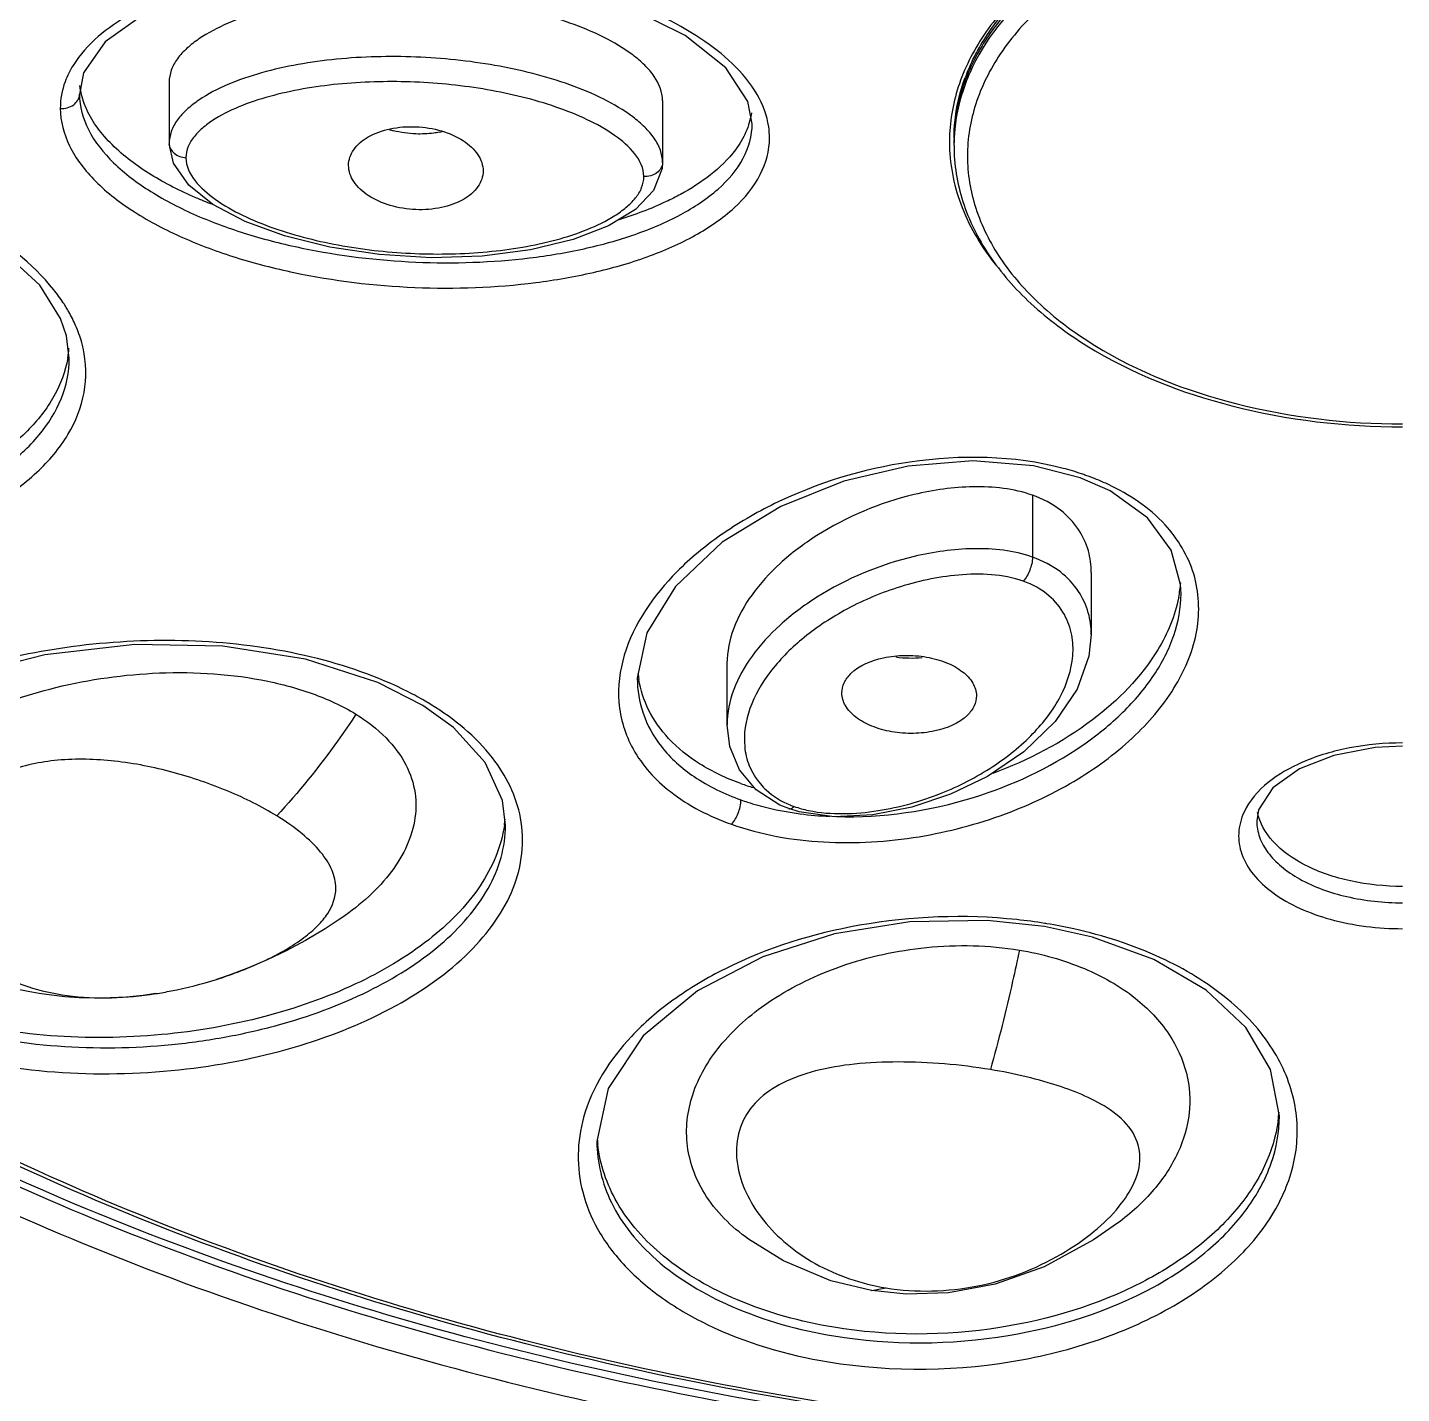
# Model space of a CAD drawing. Header units: millimetres. Extents: x 601 to 1195, y -13 to 407.
# Drawn here: x 908.15 to 919.64, y 277.46 to 288.88 of the extents above; entities that cross this region are included whole.
import ezdxf

# ---------------------------------------------------------------- set-up
doc = ezdxf.new("R2010")
doc.units = ezdxf.units.MM
doc.header["$LTSCALE"] = 0.1

msp = doc.modelspace()

# ---------------------------------------------------------------- linework, layer by layer
for p, q in [((908.6238, 288.5006), (908.5892, 288.3194)), ((909.3392, 288.4205), (909.3392, 287.9087)), ((908.5892, 288.3194), (908.5892, 288.3205)), ((913.4642, 288.2677), (913.4642, 287.7505)), ((914.2142, 288.0738), (914.1789, 288.2603)), ((909.3392, 287.9087), (909.3392, 287.9077)), ((915.9017, 287.8928), (915.9017, 287.9224)), ((913.4642, 287.7505), (913.4642, 287.7497)), ((908.4801, 286.3), (908.4301, 286.4472)), ((908.5031, 286.1125), (908.4801, 286.3)), ((908.5031, 286.1117), (908.5031, 286.1125)), ((917.2068, 285.0051), (916.9578, 285.1142)), ((916.5579, 284.9687), (916.5579, 284.4515)), ((917.0497, 284.3219), (917.0497, 283.8046)), ((917.8, 284.145), (917.7966, 284.2224)), ((917.8, 284.1451), (917.8, 284.1463)), ((913.3332, 283.819), (913.2534, 283.4388)), ((917.0497, 283.8043), (917.0497, 283.8046)), ((914.0036, 283.0507), (914.0036, 283.5624)), ((911.4589, 283.2123), (911.0847, 283.4033)), ((913.2534, 283.4393), (913.2534, 283.4388)), ((911.7153, 283.0273), (911.4591, 283.2122)), ((914.0036, 283.0507), (914.0036, 283.049)), ((919.6517, 282.871), (919.4224, 282.8593)), ((914.2481, 282.5053), (914.1067, 282.6742)), ((912.1516, 282.2098), (912.1261, 282.4163)), ((914.4455, 282.379), (914.2481, 282.5053)), ((914.5203, 282.3489), (914.4455, 282.379)), ((914.5202, 282.3489), (914.5203, 282.3489)), ((914.6059, 282.3225), (914.5202, 282.3489)), ((918.4479, 282.3383), (918.4329, 282.2461)), ((912.1516, 282.2089), (912.1516, 282.2099)), ((918.4329, 282.2463), (918.4329, 282.2445)), ((917.0591, 281.2756), (916.6573, 281.3635)), ((913.01, 280.0083), (912.9158, 279.5672)), ((918.623, 279.7796), (918.623, 279.7799)), ((912.9158, 279.5672), (912.9158, 279.5667)), ((915.2129, 278.3207), (915.214, 278.3205)), ((915.214, 278.3205), (915.3326, 278.3432))]:
    msp.add_line(p, q)
for points in [[(914.1789, 288.2603), (913.9937, 288.5418), (913.6529, 288.8123), (913.1743, 289.0493), (912.5657, 289.2399), (911.8216, 289.3682), (911.0025, 289.4043), (910.2458, 289.3402), (909.6243, 289.199), (909.1407, 289), (908.8028, 288.759), (908.6238, 288.5006)], [(908.4301, 286.4472), (908.258, 286.724), (907.8765, 287.0731), (907.3395, 287.3769), (906.6707, 287.6165), (905.8903, 287.7766), (905.0199, 287.8389), (904.1281, 287.784), (903.3265, 287.6164), (902.6879, 287.3661), (902.2236, 287.0598), (901.9369, 286.7212)], [(909.5035, 287.5603), (909.3745, 287.7436), (909.3392, 287.9077)], [(913.4642, 287.7497), (913.461, 287.7004), (913.3894, 287.5164)], [(913.3894, 287.5164), (913.2373, 287.3583), (913.0133, 287.2211), (912.7166, 287.1061), (912.3594, 287.0198), (911.9573, 286.9682), (911.5298, 286.9546), (911.0971, 286.9799), (910.6812, 287.042), (910.3026, 287.1364), (909.9745, 287.257), (909.7054, 287.3996), (909.5035, 287.5603)], [(916.9577, 285.1142), (916.5665, 285.2148), (916.0592, 285.2559), (915.5179, 285.2122), (914.98, 285.0862), (914.4531, 284.8755), (913.9645, 284.5765), (913.572, 284.2069), (913.3332, 283.819)], [(917.7966, 284.2224), (917.7166, 284.511), (917.5196, 284.7804), (917.2068, 285.0051)], [(917.0497, 283.8045), (917.0305, 283.6226), (916.9303, 283.3466), (916.7474, 283.0773), (916.4846, 282.824), (916.1805, 282.6184), (915.8716, 282.4689), (915.55, 282.3611), (915.2217, 282.2969), (914.8988, 282.2816), (914.6059, 282.3225)], [(911.0847, 283.4033), (910.4784, 283.5978), (909.7885, 283.7061), (909.0507, 283.72), (908.2985, 283.6351), (907.5658, 283.4473), (906.9037, 283.1576), (906.3792, 282.7835), (906.0509, 282.3639)], [(912.1261, 282.4163), (911.9821, 282.7339), (911.7153, 283.0273)], [(914.1067, 282.6742), (914.0259, 282.8674), (914.0036, 283.0488)], [(919.4224, 282.8593), (919.0786, 282.7942), (918.7903, 282.681), (918.5672, 282.522), (918.4479, 282.3383)], [(910.7526, 281.4157), (910.6434, 281.3451), (910.4781, 281.2467), (910.3164, 281.16), (910.1579, 281.0839), (910.0023, 281.0174), (909.8493, 280.9598), (909.7349, 280.9217)], [(916.6573, 281.3635), (916.178, 281.4149), (915.5334, 281.4025), (914.9038, 281.3012), (914.3041, 281.1108), (913.7561, 280.8269), (913.3021, 280.4488), (913.01, 280.0083)], [(918.623, 279.7796), (918.5486, 280.1691), (918.3409, 280.5198), (918.0108, 280.8312), (917.5739, 281.0882), (917.0591, 281.2756)], [(909.2253, 280.8023), (909.121, 280.788), (908.983, 280.7742), (908.8475, 280.7666), (908.7152, 280.7647), (908.5878, 280.7683), (908.4673, 280.7767), (908.3554, 280.7889), (908.253, 280.8039), (908.1605, 280.8206), (908.0776, 280.8382)], [(917.2699, 278.8835), (917.0672, 278.7435), (916.6551, 278.5201), (916.2457, 278.3741), (915.8567, 278.3019), (915.5021, 278.2909), (915.214, 278.3205)], [(915.2129, 278.3207), (914.8721, 278.403), (914.4761, 278.5703), (914.1838, 278.7506)]]:
    msp.add_lwpolyline(points)
for centre, radius, start, end in [((909.2135, 288.1425), 0.797, 148.19307, 153.58675), ((917.5282, 287.8878), 1.6364, 154.34454, 159.47472), ((917.5546, 287.8565), 1.6632, 153.65304, 158.70589), ((917.5452, 287.8307), 1.653, 156.19772, 156.70259), ((911.4161, 288.8098), 0.8194, 253.34514, 255.70826), ((911.4524, 288.7625), 0.7728, 280.92485, 282.62034), ((917.2897, 287.9224), 1.4264, 178.50731, 181.42442), ((917.3163, 287.9223), 1.4147, 178.78542, 179.99967), ((917.3177, 287.9519), 1.416, 179.99994, 180.64455), ((917.3195, 287.8927), 1.4178, 177.63774, 178.85316), ((917.3162, 287.8928), 1.4146, 178.85329, 179.9997), ((907.6231, 286.2616), 0.88, 350.42472, 355.85555), ((916.2123, 282.892), 2.3789, 71.4614, 75.35051), ((916.2584, 283.0328), 2.2307, 70.43502, 71.43294), ((916.731, 284.3186), 1.0693, 349.00974, 355.59641), ((915.5442, 284.5639), 0.9558, 262.26224, 275.44343), ((914.1729, 283.5816), 0.9194, 186.36848, 189.56139), ((910.078, 280.8476), 2.7792, 59.70521, 63.03304), ((910.1796, 281.0236), 2.576, 58.38609, 59.68051), ((914.8215, 284.5331), 2.0956, 250.45638, 253.39618), ((914.9517, 284.8879), 2.6039, 256.5596, 262.59223), ((914.8467, 283.1587), 0.84, 247.99829, 250.44864), ((914.998, 285.2327), 2.9517, 262.56306, 267.30773), ((911.1412, 282.3516), 1.0105, 352.1039, 354.80781), ((915.9652, 277.0524), 4.393, 80.8861, 83.9823), ((915.983, 277.1682), 4.2759, 80.63281, 80.87481), ((916.002, 277.2774), 4.165, 77.50549, 80.64647), ((917.4152, 279.9052), 1.2079, 352.16682, 355.59981), ((914.0792, 279.6676), 1.1635, 183.97297, 186.15698)]:
    msp.add_arc(centre, radius, start, end)
for points, knots in [([(919.6517, 313.8917), (917.0355, 313.8917), (911.8722, 313.5491), (904.45, 312.0222), (897.7214, 309.5542), (892.8205, 306.7273), (889.5667, 304.0756), (887.5411, 301.9853), (885.8944, 299.7673), (884.6477, 297.4462), (883.8192, 295.049), (883.4223, 292.6055), (883.4637, 290.149), (883.7799, 288.5418), (884.0046, 287.7544)], [0, 0, 0, 0, 0.1556216, 0.3067233, 0.4492796, 0.5802631, 0.6409905, 0.6984865, 0.7529561, 0.8047961, 0.8545991, 0.9031338, 0.951291, 1, 1, 1, 1]), ([(919.6517, 313.5415), (917.0674, 313.5415), (911.9664, 313.205), (904.6301, 311.7054), (897.9712, 309.2804), (893.1117, 306.5023), (889.8752, 303.8951), (887.8539, 301.8384), (886.2031, 299.655), (884.9439, 297.3688), (884.094, 295.006), (883.6668, 292.5954), (883.6696, 290.1692), (883.9556, 288.5784), (884.1643, 287.7985)], [0, 0, 0, 0, 0.1554286, 0.3063963, 0.4489243, 0.5800058, 0.6408224, 0.6984252, 0.7530062, 0.8049445, 0.8548117, 0.9033545, 0.9514448, 1, 1, 1, 1]), ([(900.4709, 288.8123), (900.4709, 289.3458), (900.592, 290.4318), (901.1282, 292.0147), (902.005, 293.5316), (903.6543, 295.4927), (906.5062, 297.606), (909.1782, 298.757), (910.631, 299.2337)], [0, 0, 0, 0, 0.1033368, 0.2096669, 0.3215046, 0.4406888, 0.7038599, 1, 1, 1, 1]), ([(885.1865, 292.4931), (885.1036, 291.7895), (885.0511, 290.3628), (885.323, 288.2248), (885.9418, 286.1164), (887.2452, 283.3171), (889.7649, 279.9935), (893.8776, 276.5735), (898.9784, 273.7322), (904.8726, 271.569), (911.3353, 270.1607), (915.8297, 269.7634), (918.1121, 269.7007)], [0, 0, 0, 0, 0.0478515, 0.0959173, 0.1449537, 0.1956368, 0.3037829, 0.4232679, 0.5545119, 0.6962005, 0.8457976, 1, 1, 1, 1]), ([(918.1133, 269.7707), (915.9519, 269.8306), (911.6908, 270.1967), (905.5425, 271.4825), (899.8902, 273.4568), (894.9309, 276.0551), (890.8379, 279.193), (888.2136, 282.2538), (886.7387, 284.8568), (885.956, 286.8261), (885.4827, 288.8352), (885.3767, 290.193), (885.3767, 290.8657)], [0, 0, 0, 0, 0.1524929, 0.3007927, 0.4418927, 0.5734154, 0.6939807, 0.803617, 0.8549471, 0.9044085, 0.9525534, 1, 1, 1, 1]), ([(919.6517, 290.2547), (919.1696, 290.2547), (918.2448, 290.1483), (917.1854, 289.742), (916.5237, 289.2641), (916.1607, 288.8659), (915.9275, 288.4266), (915.8677, 288.1119), (915.8638, 287.9595)], [0, 0, 0, 0, 0.299789, 0.573058, 0.6944263, 0.8045906, 0.9052037, 1, 1, 1, 1]), ([(914.2614, 270.0163), (912.3389, 270.2049), (908.5766, 270.7769), (903.1918, 272.2304), (898.2834, 274.2289), (893.9929, 276.7172), (890.4435, 279.6313), (887.7419, 282.8963), (886.2552, 285.8907), (885.6065, 288.3311), (885.4559, 289.5547), (885.4244, 290.163)], [0, 0, 0, 0, 0.152673, 0.3000632, 0.4398632, 0.5703486, 0.6906292, 0.8009435, 0.9029385, 0.9518605, 1, 1, 1, 1]), ([(919.6517, 290.2015), (919.2488, 290.2015), (918.6503, 290.1434), (917.8925, 289.9429), (916.982, 289.5884), (916.2774, 289.0526), (916.0327, 288.4978)], [0, 0, 0, 0, 0.2904543, 0.4299798, 0.56287, 1, 1, 1, 1]), ([(919.6517, 290.0436), (919.1842, 290.0436), (918.2882, 289.9395), (917.2635, 289.542), (916.6276, 289.0745), (916.2821, 288.6856), (916.0646, 288.2569), (915.9897, 287.8042), (916.0646, 287.3514), (916.2821, 286.9227), (916.6276, 286.5338), (917.2635, 286.0663), (918.2882, 285.6688), (919.1842, 285.5647), (919.6517, 285.5647)], [0, 0, 0, 0, 0.1502432, 0.2869277, 0.3475074, 0.4024315, 0.4526017, 0.4999997, 0.5473978, 0.597568, 0.6524923, 0.713072, 0.8497567, 1, 1, 1, 1]), ([(914.2546, 288.32), (914.1441, 288.5107), (913.7658, 288.8401), (913.0687, 289.1549), (912.2572, 289.36), (911.3994, 289.4517), (910.5417, 289.4323), (909.8519, 289.318), (909.3453, 289.1549), (908.9251, 288.9598), (908.6476, 288.7426), (908.5362, 288.5625)], [0, 0, 0, 0, 0.1058021, 0.2308644, 0.3662241, 0.5054447, 0.6438496, 0.7768233, 0.8395161, 0.8983597, 1, 1, 1, 1]), ([(913.4642, 288.2677), (913.4642, 288.3391), (913.4189, 288.4512), (913.3153, 288.5676), (913.1776, 288.6841), (912.9687, 288.8069), (912.5865, 288.9643), (912.0597, 289.0939), (911.4032, 289.1607), (910.8508, 289.1458), (910.4212, 289.0871), (910.1165, 289.0182), (909.8355, 288.9234), (909.6261, 288.8157), (909.488, 288.7097), (909.4068, 288.6232), (909.3521, 288.5261), (909.3392, 288.4549), (909.3392, 288.4205)], [0, 0, 0, 0, 0.0455242, 0.0715509, 0.0995377, 0.1601353, 0.225252, 0.3627342, 0.5043447, 0.6452438, 0.7140326, 0.780693, 0.8441924, 0.9028669, 0.9298495, 0.9549337, 0.9780627, 1, 1, 1, 1]), ([(899.9642, 288.9962), (899.9642, 288.599), (900.0289, 287.7968), (900.4179, 286.1919), (901.414, 284.224), (903.2844, 282.1213), (905.7632, 280.2966), (908.7565, 278.8083), (912.1543, 277.7055), (915.8317, 277.0273), (919.6517, 276.7984), (923.4717, 277.0273), (927.149, 277.7055), (930.5469, 278.8083), (933.5401, 280.2966), (936.0189, 282.1213), (937.8893, 284.2239), (938.8855, 286.1918), (939.2745, 287.7967), (939.3392, 288.5989), (939.3392, 288.9961)], [0, 0, 0, 0, 0.0235457, 0.0474671, 0.0975532, 0.1523896, 0.2128703, 0.2789196, 0.3497253, 0.4239656, 0.5000001, 0.5760347, 0.650275, 0.7210806, 0.7871298, 0.8476105, 0.9024468, 0.9525329, 0.9764543, 1, 1, 1, 1]), ([(919.6517, 276.9328), (918.3728, 276.9328), (915.8424, 277.0839), (912.1754, 277.7583), (908.7849, 278.8548), (905.7958, 280.3351), (903.317, 282.1503), (901.4419, 284.2426), (900.4368, 286.2018), (900.0378, 287.8011), (899.9674, 288.6009), (899.9644, 288.9971)], [0, 0, 0, 0, 0.1519633, 0.3003503, 0.4419192, 0.5740285, 0.6950533, 0.8048201, 0.9050702, 0.9529235, 1, 1, 1, 1]), ([(916.0532, 288.5962), (916.0718, 288.6352), (916.1556, 288.7939), (916.2629, 288.9397), (916.353, 289.0417)], [0, 0, 0, 0, 0.2408877, 1, 1, 1, 1]), ([(916.3678, 289.0371), (916.3368, 289.0025), (916.2213, 288.8655), (916.123, 288.7136), (916.0642, 288.5947)], [0, 0, 0, 0, 0.2596502, 1, 1, 1, 1]), ([(899.7952, 288.8789), (899.7952, 288.4783), (899.8605, 287.6692), (900.2528, 286.0506), (901.2575, 284.0658), (903.144, 281.9451), (905.6441, 280.1047), (908.663, 278.6036), (912.09, 277.4914), (915.7989, 276.8074), (919.6517, 276.5765), (923.5045, 276.8074), (927.2134, 277.4913), (930.6404, 278.6036), (933.6593, 280.1047), (936.1594, 281.945), (938.0458, 284.0657), (939.0505, 286.0505), (939.4429, 287.6692), (939.5081, 288.4783), (939.5081, 288.8789)], [0, 0, 0, 0, 0.0235457, 0.0474671, 0.0975532, 0.1523897, 0.2128704, 0.2789197, 0.3497254, 0.4239657, 0.5000003, 0.5760348, 0.6502751, 0.7210807, 0.7871299, 0.8476105, 0.9024469, 0.952533, 0.9764543, 1, 1, 1, 1]), ([(919.6493, 276.982), (918.4021, 276.9821), (915.9338, 277.1292), (912.3555, 277.7856), (909.0435, 278.8536), (906.1183, 280.2967), (903.6846, 282.0696), (901.8337, 284.1184), (900.8319, 286.0417), (900.4246, 287.6167), (900.3474, 288.4061), (900.3404, 288.7975)], [0, 0, 0, 0, 0.1512969, 0.2990983, 0.4402163, 0.572093, 0.6931715, 0.8033225, 0.9042592, 0.9525141, 1, 1, 1, 1]), ([(938.8325, 288.8123), (938.8325, 288.4253), (938.7695, 287.6437), (938.3905, 286.0801), (937.4199, 284.1629), (935.5977, 282.1143), (933.1827, 280.3366), (930.2665, 278.8866), (926.9561, 277.8122), (923.3734, 277.1515), (919.6517, 276.9285), (915.93, 277.1515), (912.3473, 277.8122), (909.0369, 278.8866), (906.1207, 280.3366), (903.7057, 282.1143), (901.8834, 284.1629), (900.9129, 286.0802), (900.5339, 287.6438), (900.4709, 288.4253), (900.4709, 288.8123)], [0, 0, 0, 0, 0.0235457, 0.047467, 0.0975531, 0.1523895, 0.2128701, 0.2789193, 0.3497249, 0.4239652, 0.4999997, 0.5760343, 0.6502746, 0.7210803, 0.7871296, 0.8476103, 0.9024468, 0.9525329, 0.9764543, 1, 1, 1, 1]), ([(913.4642, 287.7505), (913.4642, 287.7853), (913.4511, 287.8578), (913.3965, 287.9581), (913.3156, 288.0501), (913.1779, 288.1661), (912.9689, 288.2893), (912.5866, 288.4472), (912.0595, 288.5779), (911.4027, 288.646), (910.85, 288.6325), (910.4203, 288.5745), (910.1156, 288.5061), (909.8346, 288.4116), (909.6253, 288.3039), (909.4874, 288.1977), (909.4065, 288.1112), (909.3519, 288.0141), (909.3392, 287.943), (909.3392, 287.9087)], [0, 0, 0, 0, 0.0221634, 0.045947, 0.0719122, 0.0998728, 0.1604603, 0.225602, 0.3631466, 0.5047806, 0.6456357, 0.7143801, 0.7809875, 0.8444279, 0.9030322, 0.9299817, 0.9550205, 0.9781134, 1, 1, 1, 1]), ([(908.4997, 288.497), (908.4881, 288.4737), (908.4477, 288.3806), (908.4285, 288.2781), (908.4285, 288.2026)], [0, 0, 0, 0, 0.2560501, 1, 1, 1, 1]), ([(908.6494, 288.1925), (908.642, 288.2089), (908.6152, 288.2736), (908.5983, 288.3424), (908.5926, 288.3941)], [0, 0, 0, 0, 0.2572157, 1, 1, 1, 1]), ([(913.3081, 287.6324), (913.3081, 287.7729), (913.1077, 287.9645), (912.8339, 288.1149), (912.5708, 288.2198), (912.2909, 288.3012), (911.898, 288.3827), (911.3946, 288.4346), (910.8899, 288.4244), (910.4965, 288.3755), (910.2162, 288.3167), (909.9557, 288.2353), (909.7594, 288.1424), (909.6276, 288.0497), (909.5484, 287.9737), (909.4929, 287.8874), (909.4795, 287.822), (909.4795, 287.7907)], [0, 0, 0, 0, 0.097822, 0.1591591, 0.2246726, 0.2927206, 0.3623451, 0.5035699, 0.6440087, 0.7126611, 0.7793272, 0.8430675, 0.9022672, 0.9295789, 0.9549569, 0.9782003, 1, 1, 1, 1]), ([(915.9017, 287.9536), (915.9017, 287.9963), (915.9098, 288.1689), (915.9502, 288.3397), (915.9957, 288.4615)], [0, 0, 0, 0, 0.2471077, 1, 1, 1, 1]), ([(916.005, 288.4605), (915.9889, 288.4193), (915.9327, 288.2553), (915.9047, 288.0814), (915.902, 287.9523)], [0, 0, 0, 0, 0.2551058, 1, 1, 1, 1]), ([(916.0269, 288.4845), (916.0084, 288.4414), (915.9431, 288.2703), (915.9085, 288.0873), (915.9029, 287.9512)], [0, 0, 0, 0, 0.255972, 1, 1, 1, 1]), ([(908.4285, 288.2026), (908.4673, 288.2004), (908.5436, 288.2162), (908.5888, 288.2866), (908.5892, 288.3194)], [0, 0, 0, 0, 0.5422003, 1, 1, 1, 1]), ([(908.5892, 288.3205), (908.5892, 288.2188), (908.6515, 288.0002), (908.8758, 287.7259), (909.1909, 287.4911), (909.5717, 287.2969), (909.9969, 287.1427), (910.6063, 286.9887), (911.3981, 286.8939), (912.1925, 286.9196), (912.8042, 287.0209), (913.2295, 287.1378), (913.6108, 287.2984), (913.9271, 287.5056), (914.1539, 287.7629), (914.2142, 287.9752), (914.2142, 288.0748)], [0, 0, 0, 0, 0.0459426, 0.0982632, 0.1575796, 0.2223076, 0.2907126, 0.3614376, 0.5058473, 0.6492862, 0.7187997, 0.7855076, 0.8480871, 0.904966, 0.9550509, 1, 1, 1, 1]), ([(914.3591, 287.9566), (914.3591, 287.9873), (914.3499, 288.1143), (914.3029, 288.2368), (914.2546, 288.32)], [0, 0, 0, 0, 0.242043, 1, 1, 1, 1]), ([(908.4285, 288.2026), (908.4285, 288.0948), (908.4917, 287.8637), (908.724, 287.5707), (909.0536, 287.3193), (909.4543, 287.1111), (909.9035, 286.9458), (910.5495, 286.7807), (911.3901, 286.6802), (912.2335, 286.7101), (912.8819, 286.8217), (913.3313, 286.9495), (913.7325, 287.1244), (914.0634, 287.3488), (914.2978, 287.6258), (914.3591, 287.8509), (914.3591, 287.9566)], [0, 0, 0, 0, 0.0459642, 0.0980136, 0.1570149, 0.2215572, 0.2899344, 0.3607516, 0.5055313, 0.6493544, 0.7189833, 0.7857102, 0.8481938, 0.904906, 0.9549165, 1, 1, 1, 1]), ([(909.1878, 287.648), (909.0708, 287.7203), (908.8619, 287.8743), (908.6994, 288.083), (908.6494, 288.1925)], [0, 0, 0, 0, 0.5333401, 1, 1, 1, 1]), ([(910.8392, 287.7261), (910.8392, 287.772), (910.8758, 287.8731), (911.0091, 287.9787), (911.1917, 288.042), (911.3298, 288.0521), (911.4017, 288.0491)], [0, 0, 0, 0, 0.1937703, 0.4224968, 0.6962738, 1, 1, 1, 1]), ([(911.4017, 288.0491), (911.4743, 288.0461), (911.6136, 288.0241), (911.7954, 287.9454), (911.9266, 287.8304), (911.9642, 287.7266), (911.9642, 287.6796)], [0, 0, 0, 0, 0.2992816, 0.5741266, 0.8064768, 1, 1, 1, 1]), ([(911.5989, 288.0036), (911.583, 288.0006), (911.5178, 287.9901), (911.4514, 287.9871), (911.4017, 287.989)], [0, 0, 0, 0, 0.2455621, 1, 1, 1, 1]), ([(914.1616, 288.0053), (914.1384, 287.9527), (914.0053, 287.7329), (913.7884, 287.578), (913.6153, 287.4839)], [0, 0, 0, 0, 0.2261159, 1, 1, 1, 1]), ([(908.3734, 286.6872), (908.1948, 286.9109), (907.6856, 287.2936), (906.7751, 287.6539), (905.7451, 287.8543), (904.6904, 287.8918), (903.8359, 287.7929), (903.1996, 287.6289), (902.4592, 287.3576), (901.84, 286.9296), (901.6967, 286.4635)], [0, 0, 0, 0, 0.1158448, 0.2506902, 0.3942943, 0.5382357, 0.6761512, 0.74118, 0.8026817, 1, 1, 1, 1]), ([(909.3392, 287.9077), (909.3395, 287.8777), (909.3768, 287.8128), (909.4442, 287.7925), (909.4795, 287.7907)], [0, 0, 0, 0, 0.4596284, 1, 1, 1, 1]), ([(915.8637, 287.8869), (915.8681, 287.7122), (915.9459, 287.3487), (916.1388, 287.0339), (916.2568, 286.8872)], [0, 0, 0, 0, 0.4813901, 1, 1, 1, 1]), ([(915.9017, 287.8928), (915.9017, 287.7348), (915.9548, 287.4091), (916.1834, 286.9544), (916.5438, 286.5455), (917.2001, 286.0596), (918.253, 285.6483), (919.1727, 285.5408), (919.6517, 285.5408)], [0, 0, 0, 0, 0.0978894, 0.2004558, 0.311324, 0.4323828, 0.7033322, 1, 1, 1, 1]), ([(918.149, 269.2602), (916.1229, 269.3123), (912.1168, 269.623), (906.2895, 270.7077), (900.8332, 272.3791), (895.8987, 274.5938), (891.6209, 277.2958), (888.1182, 280.4226), (885.4963, 283.8999), (884.3714, 286.4686), (884.0045, 287.7544)], [0, 0, 0, 0, 0.1476542, 0.292094, 0.4309947, 0.5624066, 0.6849804, 0.7981947, 0.9025971, 1, 1, 1, 1]), ([(909.4795, 287.7907), (909.4795, 287.6494), (909.6797, 287.4565), (909.9534, 287.303), (910.2164, 287.1961), (910.4962, 287.1128), (910.8888, 287.0295), (911.3922, 286.9766), (911.8971, 286.9876), (912.2907, 287.0383), (912.5711, 287.0989), (912.8318, 287.1824), (913.0282, 287.2774), (913.16, 287.3716), (913.2391, 287.4485), (913.2947, 287.5354), (913.3081, 287.601), (913.3081, 287.6324)], [0, 0, 0, 0, 0.0981578, 0.1595984, 0.2251125, 0.2930808, 0.3625808, 0.5034696, 0.6436231, 0.7121917, 0.7788339, 0.8426276, 0.9019679, 0.9293791, 0.9548638, 0.9781919, 1, 1, 1, 1]), ([(911.4017, 287.3565), (911.3291, 287.3595), (911.1898, 287.3816), (911.008, 287.4602), (910.8768, 287.5752), (910.8392, 287.6791), (910.8392, 287.7261)], [0, 0, 0, 0, 0.2991496, 0.5739984, 0.8064145, 1, 1, 1, 1]), ([(913.4642, 287.7497), (913.4639, 287.7175), (913.4206, 287.6482), (913.3462, 287.6312), (913.3081, 287.6324)], [0, 0, 0, 0, 0.4580612, 1, 1, 1, 1]), ([(909.6961, 287.4007), (909.6507, 287.4181), (909.4761, 287.4892), (909.3069, 287.5745), (909.1878, 287.648)], [0, 0, 0, 0, 0.2577381, 1, 1, 1, 1]), ([(911.9642, 287.6796), (911.9642, 287.6337), (911.9276, 287.5327), (911.7943, 287.427), (911.6117, 287.3637), (911.4736, 287.3536), (911.4017, 287.3565)], [0, 0, 0, 0, 0.1937067, 0.4223653, 0.6961391, 1, 1, 1, 1]), ([(913.6153, 287.4839), (913.5759, 287.4625), (913.4094, 287.3786), (913.234, 287.3133), (913.0988, 287.2717)], [0, 0, 0, 0, 0.2409084, 1, 1, 1, 1]), ([(908.4776, 286.5394), (908.4698, 286.552), (908.4375, 286.6028), (908.4018, 286.6516), (908.3734, 286.6872)], [0, 0, 0, 0, 0.2449413, 1, 1, 1, 1]), ([(908.5571, 286.3874), (908.5401, 286.4264), (908.5143, 286.4777), (908.4852, 286.5269), (908.4776, 286.5394)], [0, 0, 0, 0, 0.7449585, 1, 1, 1, 1]), ([(908.6193, 286.1985), (908.6157, 286.2144), (908.5996, 286.2787), (908.5771, 286.3415), (908.5571, 286.3874)], [0, 0, 0, 0, 0.2455189, 1, 1, 1, 1]), ([(901.7408, 285.7968), (901.8618, 285.5189), (902.2247, 285.1548), (902.8092, 284.8145), (903.5388, 284.5186), (904.5359, 284.3065), (905.7466, 284.2707), (906.8804, 284.4424), (907.7174, 284.763), (908.2327, 285.1375), (908.5051, 285.4559), (908.6531, 285.8211), (908.6464, 286.0781), (908.6193, 286.1985)], [0, 0, 0, 0, 0.1096139, 0.1750937, 0.2453939, 0.3930899, 0.5411542, 0.6811184, 0.8057546, 0.8605841, 0.9100268, 0.9553785, 1, 1, 1, 1]), ([(908.4909, 286.1153), (908.4721, 286.0041), (908.3872, 285.7792), (908.1545, 285.4874), (907.8365, 285.2351), (907.3024, 284.9442), (906.5045, 284.701), (905.4584, 284.5862), (904.369, 284.6479), (903.4829, 284.8549), (902.8404, 285.1288), (902.3267, 285.439), (902.0104, 285.7658), (901.9028, 286.013)], [0, 0, 0, 0, 0.0445768, 0.0928278, 0.1459812, 0.2040588, 0.3324837, 0.4726823, 0.6183749, 0.7620231, 0.8300696, 0.8933816, 1, 1, 1, 1]), ([(901.9028, 285.9409), (902.0141, 285.6852), (902.3442, 285.3487), (902.8774, 285.0296), (903.5434, 284.7486), (904.4576, 284.5378), (905.5757, 284.4799), (906.6381, 284.6069), (907.4385, 284.8687), (907.9585, 285.1815), (908.2553, 285.4513), (908.4545, 285.7639), (908.5031, 285.9987), (908.5031, 286.1117)], [0, 0, 0, 0, 0.1083049, 0.1728416, 0.2421164, 0.3879036, 0.5348, 0.6749211, 0.8016409, 0.8582172, 0.9095521, 0.9561024, 1, 1, 1, 1]), ([(916.814, 285.1935), (916.4004, 285.3019), (915.5529, 285.3144), (914.5877, 285.0209), (913.9551, 284.654), (913.4854, 284.2683), (913.2235, 283.8947), (913.1448, 283.6313)], [0, 0, 0, 0, 0.2989945, 0.5747301, 0.6966804, 0.807771, 1, 1, 1, 1]), ([(917.1925, 285.0579), (917.1776, 285.065), (917.1162, 285.0929), (917.0534, 285.1177), (917.0054, 285.1347)], [0, 0, 0, 0, 0.2453095, 1, 1, 1, 1]), ([(917.9064, 284.3106), (917.8604, 284.4624), (917.6701, 284.7756), (917.3678, 284.9755), (917.1925, 285.0579)], [0, 0, 0, 0, 0.4502039, 1, 1, 1, 1]), ([(916.5579, 284.9687), (916.4008, 285.0245), (916.0608, 285.0601), (915.4379, 284.9711), (914.8816, 284.7393), (914.4481, 284.4145), (914.2087, 284.1531), (914.047, 283.8695), (914.0036, 283.6622), (914.0035, 283.5624)], [0, 0, 0, 0, 0.1544852, 0.3086338, 0.5814602, 0.7005271, 0.8087288, 0.9075412, 1, 1, 1, 1]), ([(917.0497, 284.3219), (917.0497, 284.3833), (917.0334, 284.5108), (916.9476, 284.6958), (916.7887, 284.8644), (916.641, 284.9392), (916.5579, 284.9687)], [0, 0, 0, 0, 0.2125931, 0.4384977, 0.6947701, 1, 1, 1, 1]), ([(916.5579, 284.4515), (916.4011, 284.5072), (916.0613, 284.5424), (915.4389, 284.4538), (914.8824, 284.2233), (914.4484, 283.8998), (914.2088, 283.6395), (914.0469, 283.3569), (914.0036, 283.1502), (914.0036, 283.0507)], [0, 0, 0, 0, 0.1544038, 0.3087065, 0.581835, 0.7009191, 0.809053, 0.9077262, 1, 1, 1, 1]), ([(916.5579, 284.4515), (916.5579, 284.4141), (916.5396, 284.3421), (916.505, 284.2754), (916.4799, 284.2502)], [0, 0, 0, 0, 0.5125336, 1, 1, 1, 1]), ([(917.0497, 283.8046), (917.0497, 283.866), (917.0334, 283.9936), (916.9473, 284.1785), (916.7885, 284.3471), (916.6409, 284.422), (916.5579, 284.4515)], [0, 0, 0, 0, 0.2125843, 0.4386696, 0.6950615, 1, 1, 1, 1]), ([(914.0401, 282.2186), (914.2866, 282.131), (914.8153, 282.0386), (915.596, 282.0868), (916.3165, 282.2768), (916.93, 282.5684), (917.4192, 282.9333), (917.7713, 283.355), (917.9658, 283.8262), (917.9519, 284.1601), (917.9064, 284.3106)], [0, 0, 0, 0, 0.153678, 0.3101677, 0.4564063, 0.5886196, 0.7067718, 0.8121598, 0.9076453, 1, 1, 1, 1]), ([(916.4799, 284.2502), (916.3093, 284.3108), (915.9393, 284.3245), (915.4341, 284.2146), (914.9917, 284.0247), (914.6318, 283.7842), (914.3579, 283.5073), (914.1785, 283.2012), (914.1315, 282.9182), (914.1835, 282.7003), (914.2443, 282.601), (914.2827, 282.5555)], [0, 0, 0, 0, 0.1611834, 0.3175869, 0.4594004, 0.586741, 0.7007679, 0.8032624, 0.898426, 0.9470371, 1, 1, 1, 1]), ([(914.6839, 282.3338), (914.78, 282.3132), (914.9772, 282.2994), (915.3534, 282.3338), (915.782, 282.4548), (916.2198, 282.6784), (916.563, 282.954), (916.8047, 283.2681), (916.9042, 283.5657), (916.8948, 283.8043), (916.8303, 283.9825), (916.6939, 284.1493), (916.5576, 284.2226), (916.4799, 284.2502)], [0, 0, 0, 0, 0.0818918, 0.1630582, 0.3142178, 0.4496053, 0.5703149, 0.6780788, 0.7760961, 0.8242465, 0.8746266, 0.9313321, 1, 1, 1, 1]), ([(914.9186, 282.282), (915.3047, 282.2709), (916.0323, 282.3784), (916.832, 282.7482), (917.3141, 283.137), (917.5792, 283.4479), (917.7544, 283.7849), (917.7998, 284.0275), (917.8, 284.1451)], [0, 0, 0, 0, 0.3104249, 0.5794831, 0.6976953, 0.8058461, 0.9055532, 1, 1, 1, 1]), ([(917.7806, 284.1148), (917.7508, 283.9606), (917.5806, 283.5611), (917.0465, 283.0254), (916.5225, 282.7524), (916.2263, 282.6432)], [0, 0, 0, 0, 0.2123561, 0.5730667, 1, 1, 1, 1]), ([(911.3383, 283.3246), (911.0825, 283.4549), (910.5141, 283.649), (909.619, 283.7702), (908.7138, 283.7466), (907.8641, 283.5957), (907.1128, 283.3381), (906.4916, 282.9895), (906.0279, 282.5637), (905.8427, 282.2094), (905.802, 282.0337)], [0, 0, 0, 0, 0.1382419, 0.2861108, 0.433154, 0.5724955, 0.7001815, 0.8139738, 0.9131602, 1, 1, 1, 1]), ([(913.1448, 283.6313), (913.107, 283.5051), (913.0714, 283.2321), (913.2003, 282.8119), (913.5389, 282.4434), (913.8584, 282.2832), (914.0401, 282.2186)], [0, 0, 0, 0, 0.2130891, 0.4329676, 0.6882464, 1, 1, 1, 1]), ([(915.0395, 283.4773), (915.1114, 283.5479), (915.2707, 283.6119), (915.4903, 283.6359), (915.6699, 283.6224), (915.835, 283.5773), (915.9703, 283.5045), (916.0639, 283.4092), (916.0891, 283.3292), (916.0892, 283.2927)], [0, 0, 0, 0, 0.2457337, 0.3916841, 0.5403674, 0.6814209, 0.8062589, 0.9109436, 1, 1, 1, 1]), ([(907.1458, 281.2349), (907.0505, 281.2981), (906.886, 281.437), (906.7216, 281.6952), (906.6719, 281.9697), (906.724, 282.2346), (906.8557, 282.4807), (907.1315, 282.7935), (907.6283, 283.1176), (908.3621, 283.3822), (909.2115, 283.5105), (909.9592, 283.4744), (910.527, 283.3258), (910.7862, 283.2091), (910.901, 283.1385)], [0, 0, 0, 0, 0.0590594, 0.1096493, 0.1549109, 0.1995181, 0.2464523, 0.2974694, 0.4134312, 0.5479367, 0.6978091, 0.8544907, 0.9303959, 1, 1, 1, 1]), ([(914.9642, 283.316), (914.9642, 283.3447), (914.9791, 283.4058), (915.0168, 283.4549), (915.0395, 283.4773)], [0, 0, 0, 0, 0.4741573, 1, 1, 1, 1]), ([(913.2534, 283.4388), (913.2534, 283.3405), (913.2867, 283.1337), (913.4511, 282.8414), (913.7372, 282.5883), (913.9833, 282.471), (914.1204, 282.4222)], [0, 0, 0, 0, 0.2072347, 0.4321516, 0.6931051, 1, 1, 1, 1]), ([(914.1204, 282.5582), (913.9999, 282.6011), (913.7806, 282.7029), (913.5143, 282.9155), (913.3395, 283.1616), (913.281, 283.3415), (913.2662, 283.4289)], [0, 0, 0, 0, 0.3005878, 0.5628824, 0.7918178, 1, 1, 1, 1]), ([(912.2771, 282.2718), (912.2429, 282.4535), (912.0498, 282.8365), (911.7221, 283.099), (911.5299, 283.2173)], [0, 0, 0, 0, 0.4502751, 1, 1, 1, 1]), ([(916.0138, 283.131), (915.942, 283.0603), (915.7826, 282.9963), (915.5629, 282.9723), (915.3832, 282.9859), (915.218, 283.0311), (915.0827, 283.104), (914.9892, 283.1994), (914.9641, 283.2795), (914.9642, 283.316)], [0, 0, 0, 0, 0.2456813, 0.3916745, 0.5404075, 0.6814929, 0.8063242, 0.9109704, 1, 1, 1, 1]), ([(916.0892, 283.2927), (916.0892, 283.2639), (916.0744, 283.2027), (916.0366, 283.1533), (916.0138, 283.131)], [0, 0, 0, 0, 0.474185, 1, 1, 1, 1]), ([(910.9012, 283.1383), (910.8513, 283.0622), (910.6479, 282.7659), (910.4207, 282.4857), (910.2383, 282.2888)], [0, 0, 0, 0, 0.2533393, 1, 1, 1, 1]), ([(910.901, 283.1385), (910.992, 283.0825), (911.152, 282.9588), (911.3259, 282.731), (911.4085, 282.4849), (911.4011, 282.239), (911.3211, 282.0052), (911.1266, 281.7039), (910.9112, 281.5216), (910.7526, 281.4157)], [0, 0, 0, 0, 0.148963, 0.2787668, 0.3939211, 0.5036091, 0.6155071, 0.7342108, 1, 1, 1, 1]), ([(919.6517, 282.898), (919.5037, 282.898), (919.216, 282.8713), (918.7405, 282.7346), (918.4171, 282.5135), (918.3268, 282.3195)], [0, 0, 0, 0, 0.2962769, 0.5714807, 1, 1, 1, 1]), ([(910.2383, 282.2888), (910.1107, 282.3674), (909.8278, 282.5069), (909.3727, 282.6628), (908.8917, 282.7587), (908.4193, 282.7721), (907.9881, 282.6838), (907.6361, 282.481), (907.4084, 282.177), (907.3576, 281.9359), (907.3576, 281.8188)], [0, 0, 0, 0, 0.1300372, 0.2724144, 0.4164389, 0.5538993, 0.6799422, 0.793632, 0.898468, 1, 1, 1, 1]), ([(914.2827, 282.5555), (914.2976, 282.5379), (914.3682, 282.4637), (914.4586, 282.4095), (914.532, 282.3799)], [0, 0, 0, 0, 0.2258329, 1, 1, 1, 1]), ([(914.0401, 282.2186), (914.066, 282.2434), (914.1016, 282.3111), (914.1204, 282.384), (914.1204, 282.4222)], [0, 0, 0, 0, 0.4844184, 1, 1, 1, 1]), ([(914.1204, 282.4222), (914.1386, 282.4157), (914.213, 282.3905), (914.2888, 282.3693), (914.3465, 282.3554)], [0, 0, 0, 0, 0.2453893, 1, 1, 1, 1]), ([(914.5203, 282.3489), (914.5234, 282.3478), (914.5407, 282.346), (914.5559, 282.3578), (914.5656, 282.3671)], [0, 0, 0, 0, 0.1993392, 1, 1, 1, 1]), ([(918.3268, 282.3195), (918.3014, 282.2648), (918.2694, 282.1455), (918.2994, 281.9584), (918.4033, 281.7854), (918.6393, 281.572), (919.0674, 281.3919), (919.4484, 281.3454), (919.6517, 281.3454)], [0, 0, 0, 0, 0.0945231, 0.1877463, 0.2891197, 0.4047295, 0.6813253, 1, 1, 1, 1]), ([(919.6517, 281.6988), (919.5059, 281.6988), (919.2259, 281.7269), (918.8514, 281.8513), (918.5676, 282.0429), (918.4583, 282.2281), (918.4406, 282.3176)], [0, 0, 0, 0, 0.3022448, 0.5784755, 0.810912, 1, 1, 1, 1]), ([(906.54, 280.6791), (906.8104, 280.5127), (907.4393, 280.2654), (908.4439, 280.1122), (909.4652, 280.1421), (910.4098, 280.3331), (911.2174, 280.6577), (911.7627, 281.0372), (912.0705, 281.3951), (912.2254, 281.6747), (912.3031, 281.972), (912.2955, 282.1743), (912.2771, 282.2718)], [0, 0, 0, 0, 0.1384866, 0.2901937, 0.4409457, 0.5818905, 0.7084317, 0.8184721, 0.8675471, 0.9132255, 0.956714, 1, 1, 1, 1]), ([(912.1421, 282.2128), (912.117, 282.0318), (911.9544, 281.6593), (911.5011, 281.2117), (910.8802, 280.848), (910.1215, 280.5829), (909.2603, 280.4341), (908.3451, 280.424), (907.4537, 280.5712), (906.8981, 280.7942), (906.6586, 280.9416)], [0, 0, 0, 0, 0.08748, 0.1868342, 0.3009426, 0.4292745, 0.5695969, 0.7176335, 0.8653255, 1, 1, 1, 1]), ([(906.6586, 280.8695), (906.9066, 280.7168), (907.482, 280.4873), (908.4028, 280.3371), (909.1972, 280.3482), (909.8097, 280.4339), (910.3672, 280.5602), (910.9873, 280.7859), (911.5176, 281.1141), (911.8367, 281.4263), (912.0121, 281.6716), (912.1247, 281.934), (912.1516, 282.1185), (912.1516, 282.2089)], [0, 0, 0, 0, 0.1368607, 0.286807, 0.4363477, 0.5082163, 0.5771949, 0.704678, 0.8167397, 0.8669887, 0.9136642, 0.9575329, 1, 1, 1, 1]), ([(910.7326, 281.6844), (910.7326, 281.7351), (910.7062, 281.8461), (910.6029, 282.0005), (910.4433, 282.1523), (910.3119, 282.2435), (910.2383, 282.2888)], [0, 0, 0, 0, 0.1879304, 0.4095569, 0.6798854, 1, 1, 1, 1]), ([(918.4329, 282.2445), (918.433, 282.1994), (918.4505, 282.1052), (918.5243, 281.9745), (918.6403, 281.8564), (918.8546, 281.7136), (919.1975, 281.5936), (919.4953, 281.5622), (919.6517, 281.5622)], [0, 0, 0, 0, 0.0890827, 0.1850038, 0.2924111, 0.4131934, 0.6910277, 1, 1, 1, 1]), ([(909.7349, 280.9217), (909.8756, 280.966), (910.1291, 281.0633), (910.4118, 281.2218), (910.5792, 281.3635), (910.6889, 281.492), (910.7326, 281.6105), (910.7326, 281.6844)], [0, 0, 0, 0, 0.3353967, 0.6160052, 0.7318157, 0.8320022, 1, 1, 1, 1]), ([(916.4258, 281.4212), (915.9899, 281.4673), (915.1474, 281.4357), (914.177, 281.1362), (913.5572, 280.7685), (913.1105, 280.3879), (912.8744, 280.0207), (912.8044, 279.7679)], [0, 0, 0, 0, 0.3091853, 0.5863843, 0.7068157, 0.8149414, 1, 1, 1, 1]), ([(918.7489, 279.8885), (918.7173, 280.0469), (918.5778, 280.3759), (918.1832, 280.7979), (917.6091, 281.1417), (917.152, 281.2886), (916.9031, 281.3438)], [0, 0, 0, 0, 0.1960789, 0.4223041, 0.6904535, 1, 1, 1, 1]), ([(914.1838, 278.7506), (914.0392, 278.8529), (913.799, 279.089), (913.6341, 279.5473), (913.7008, 280.0076), (913.9611, 280.4261), (914.3902, 280.7865), (914.9743, 281.0653), (915.6818, 281.219), (916.1925, 281.2087), (916.4484, 281.1665)], [0, 0, 0, 0, 0.1160246, 0.2136403, 0.3075846, 0.4102318, 0.529657, 0.669921, 0.8300956, 1, 1, 1, 1]), ([(916.4488, 281.1664), (916.4306, 281.0796), (916.3578, 280.7447), (916.2747, 280.4121), (916.2062, 280.1675)], [0, 0, 0, 0, 0.2588797, 1, 1, 1, 1]), ([(916.4484, 281.1665), (916.6344, 281.1358), (916.977, 281.0404), (917.4097, 280.7993), (917.7059, 280.4911), (917.8639, 280.1499), (917.887, 279.7984), (917.7865, 279.4586), (917.5765, 279.1428), (917.3808, 278.9658), (917.2699, 278.8835)], [0, 0, 0, 0, 0.1721085, 0.3214602, 0.4469692, 0.5559991, 0.6578506, 0.7614745, 0.873893, 1, 1, 1, 1]), ([(907.8518, 281.0023), (908.0418, 280.8854), (908.5065, 280.743), (908.9815, 280.7648), (909.2253, 280.8023)], [0, 0, 0, 0, 0.4748065, 1, 1, 1, 1]), ([(909.2253, 280.8023), (909.2691, 280.8091), (909.441, 280.8392), (909.6106, 280.8826), (909.7349, 280.9217)], [0, 0, 0, 0, 0.2535948, 1, 1, 1, 1]), ([(916.2062, 280.1675), (915.9517, 280.2095), (915.5711, 280.242), (915.0806, 280.2212), (914.7537, 280.1679), (914.4742, 280.0713), (914.2536, 279.924), (914.111, 279.7208), (914.0819, 279.562), (914.0819, 279.4837)], [0, 0, 0, 0, 0.3108737, 0.4576811, 0.5911005, 0.7087439, 0.8116828, 0.9056171, 1, 1, 1, 1]), ([(917.2308, 279.8136), (917.1021, 279.9079), (916.7612, 280.0524), (916.4073, 280.1344), (916.2062, 280.1675)], [0, 0, 0, 0, 0.4391267, 1, 1, 1, 1]), ([(914.8525, 277.7244), (915.3888, 277.636), (916.204, 277.6481), (917.1893, 277.9149), (917.7985, 278.2037), (918.2742, 278.5626), (918.6059, 278.9751), (918.7805, 279.4281), (918.7783, 279.7416), (918.7489, 279.8885)], [0, 0, 0, 0, 0.3216581, 0.46988, 0.6021468, 0.7180538, 0.8196965, 0.9114088, 1, 1, 1, 1]), ([(914.8959, 277.9415), (915.3758, 277.8624), (916.3084, 277.8675), (917.3749, 278.201), (918.0199, 278.6293), (918.3587, 278.9804), (918.5723, 279.3674), (918.623, 279.6459), (918.623, 279.7796)], [0, 0, 0, 0, 0.3173777, 0.5973656, 0.7153743, 0.8194815, 0.912723, 1, 1, 1, 1]), ([(917.4569, 279.4326), (917.4569, 279.5037), (917.411, 279.6583), (917.2962, 279.7657), (917.2308, 279.8136)], [0, 0, 0, 0, 0.4669055, 1, 1, 1, 1]), ([(912.8044, 279.7679), (912.7765, 279.6669), (912.745, 279.4569), (912.7842, 279.1354), (912.9138, 278.8206), (913.1352, 278.5228), (913.4477, 278.2516), (914.006, 277.9255), (914.5031, 277.7821), (914.8525, 277.7244)], [0, 0, 0, 0, 0.0965182, 0.1931815, 0.2949585, 0.4066599, 0.5321585, 0.6736361, 1, 1, 1, 1]), ([(918.6118, 279.7406), (918.5939, 279.6101), (918.5112, 279.3435), (918.2701, 278.9789), (917.9179, 278.6489), (917.2759, 278.2501), (916.247, 277.9404), (915.3527, 277.9383), (914.8959, 278.0137)], [0, 0, 0, 0, 0.0884835, 0.1841265, 0.2905971, 0.4101295, 0.6890643, 1, 1, 1, 1]), ([(912.9158, 279.5667), (912.9158, 279.3921), (913.0103, 279.0111), (913.4216, 278.5189), (914.0739, 278.1353), (914.6044, 277.9896), (914.8959, 277.9415)], [0, 0, 0, 0, 0.1896504, 0.4090524, 0.6790818, 1, 1, 1, 1]), ([(914.8959, 278.0137), (914.6205, 278.0591), (914.1149, 278.1964), (913.4839, 278.5545), (913.0658, 279.013), (912.9408, 279.3732), (912.9225, 279.5428)], [0, 0, 0, 0, 0.3146996, 0.5846297, 0.8077252, 1, 1, 1, 1]), ([(914.0819, 279.4837), (914.0819, 279.4362), (914.1044, 279.228), (914.2079, 279.0347), (914.308, 278.9092)], [0, 0, 0, 0, 0.2285684, 1, 1, 1, 1]), ([(915.3326, 278.3432), (915.5852, 278.3016), (916.1023, 278.3165), (916.6879, 278.5396), (917.0693, 278.8012), (917.3254, 279.0479), (917.4569, 279.2849), (917.4569, 279.4326)], [0, 0, 0, 0, 0.296671, 0.5843359, 0.7145246, 0.8288347, 1, 1, 1, 1]), ([(914.308, 278.9092), (914.4252, 278.762), (914.7417, 278.504), (915.1268, 278.3772), (915.3326, 278.3432)], [0, 0, 0, 0, 0.4742116, 1, 1, 1, 1])]:
    msp.add_open_spline(points, degree=3, knots=knots)
for points in [[(914.2082, 288.166), (914.2002, 288.1108), (914.184, 288.0564), (914.1616, 288.0053)], [(911.4017, 287.989), (911.3385, 287.9913), (911.2751, 288.0002), (911.2139, 288.0158)], [(914.5656, 282.3671), (914.6042, 282.3534), (914.6439, 282.3424), (914.6839, 282.3338)]]:
    msp.add_open_spline(points, degree=3)

doc.saveas('drawing.dxf')
